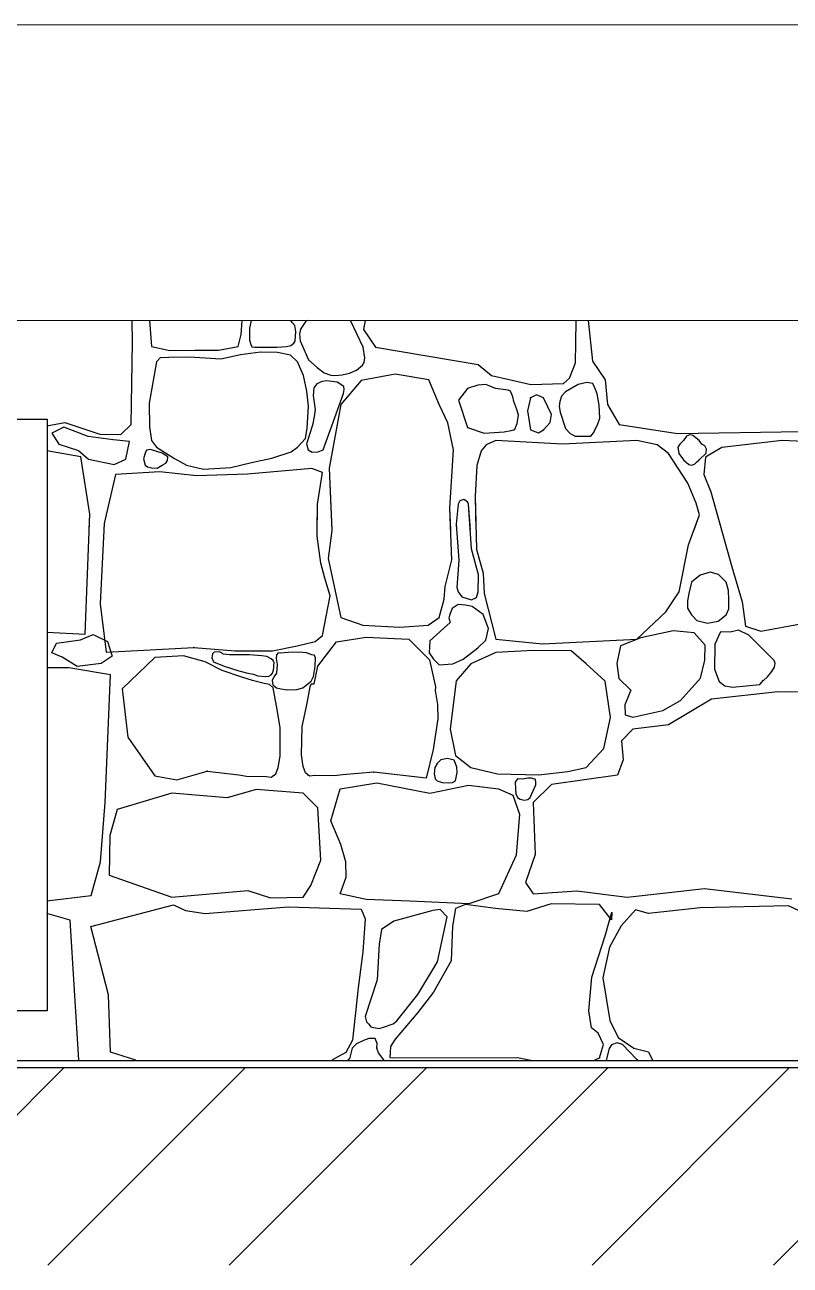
# Model space of a CAD drawing. Header units: feet. Extents: x -10410 to 374725, y -46422 to 88923.
# Drawn here: x 205933 to 206709, y 598 to 1856 of the extents above; entities that cross this region are included whole.
import ezdxf

# ---------------------------------------------------------------- set-up
doc = ezdxf.new("R2010")
doc.units = ezdxf.units.FT
doc.header["$MEASUREMENT"] = 0
for name, color, linetype, lineweight, true_color in [('2D - Общий_Ном._пера__118', 7, 'Continuous', 5, 0x573938), ('Конструктив - Стены Несущие_Ном._пера__87', 7, 'Continuous', 25, 0x6a6a6a), ('Местность - Рельеф_Ном._пера__93', 7, 'Continuous', 25, 0xa2a233)]:
    doc.layers.add(name, color=color, linetype=linetype, lineweight=lineweight, true_color=true_color)
doc.layers.add('Конструктив - Перекрытия_Ном._пера__1', color=7, linetype='Continuous', lineweight=20)

# ---------------------------------------------------------------- blocks, each defined once
blk = doc.blocks.new('*X14')
at = {"layer": 'Конструктив - Стены Несущие_Ном._пера__87', "linetype": 'Continuous'}
for p, q in [((206042, 1534.5), (206041.6, 1556.2)), ((206059.1, 1556.2), (206061.3, 1530)), ((206151.9, 1542), (206153, 1556.2)), ((206160.6, 1548.4), (206160.5, 1536.3)), ((206162.1, 1556.2), (206160.6, 1548.4)), ((206203.8, 1554.3), (206202.5, 1556.2)), ((206206.5, 1551.2), (206203.8, 1554.3)), ((206207.5, 1545.2), (206206.5, 1551.2)), ((206212.3, 1547.7), (206211.1, 1542.3)), ((206217.6, 1555.8), (206212.3, 1547.7)), ((206218.8, 1556.2), (206217.6, 1555.8)), ((206275.7, 1529.2), (206262.9, 1556.2)), ((206277.9, 1556.2), (206276, 1547.1)), ((206491.4, 1533.6), (206491.7, 1556.2)), ((206503.9, 1556.2), (206508.1, 1515.2)), ((206149.1, 1530), (206151.9, 1542)), ((206160.5, 1536.3), (206162, 1532.1)), ((206205.5, 1533.4), (206206.7, 1535.4)), ((206206.7, 1535.4), (206207.5, 1545.2)), ((206211.1, 1542.3), (206212, 1535.6)), ((206212, 1535.6), (206220.3, 1516.4)), ((206276, 1547.1), (206288.2, 1529.3)), ((206040.6, 1451), (206042, 1534.5)), ((206061.3, 1530), (206079.6, 1525.9)), ((206079.6, 1525.9), (206105.1, 1526.2)), ((206105.1, 1526.2), (206129.2, 1526.3)), ((206129.2, 1526.3), (206149.1, 1530)), ((206171.8, 1524.3), (206151.5, 1521.5)), ((206162, 1532.1), (206163, 1529.7)), ((206163, 1529.7), (206166, 1529.2)), ((206166, 1529.2), (206188.6, 1529.2)), ((206188.9, 1524), (206171.8, 1524.3)), ((206188.6, 1529.2), (206197.9, 1530)), ((206202.1, 1521.1), (206188.9, 1524)), ((206197.9, 1530), (206202.3, 1531)), ((206202.3, 1531), (206205.5, 1533.4)), ((206277.4, 1518.3), (206275.7, 1529.2)), ((206288.2, 1529.3), (206392.2, 1511.6)), ((206491, 1513.5), (206491.4, 1533.6)), ((206066.1, 1514.3), (206058.8, 1472.4)), ((206069.8, 1518.5), (206066.1, 1514.3)), ((206078.8, 1518.8), (206069.8, 1518.5)), ((206099.7, 1519.1), (206078.8, 1518.8)), ((206131.5, 1517.1), (206099.7, 1519.1)), ((206151.5, 1521.5), (206131.5, 1517.1)), ((206209.3, 1514.3), (206202.1, 1521.1)), ((206215.1, 1500.6), (206209.3, 1514.3)), ((206220.3, 1516.4), (206229.1, 1508.8)), ((206269, 1506), (206275, 1511)), ((206275, 1511), (206276.8, 1513.6)), ((206276.8, 1513.6), (206277.4, 1518.3)), ((206392.2, 1511.6), (206405.9, 1500.7)), ((206484.9, 1497.7), (206491, 1513.5)), ((206508.1, 1515.2), (206521, 1496.1)), ((206218.5, 1484.6), (206215.1, 1500.6)), ((206229.1, 1508.8), (206236.1, 1503.4)), ((206236.1, 1503.4), (206242.9, 1500.9)), ((206242.9, 1500.9), (206247.1, 1500.6)), ((206247.1, 1500.6), (206254.3, 1501.1)), ((206254.3, 1501.1), (206261.9, 1502.9)), ((206261.9, 1502.9), (206269, 1506)), ((206308.2, 1501.8), (206273.6, 1495.4)), ((206342.4, 1496.3), (206308.2, 1501.8)), ((206405.9, 1500.7), (206423.7, 1496.5)), ((206478.9, 1492.6), (206484.9, 1497.7)), ((206220.4, 1469.4), (206218.5, 1484.6)), ((206225.6, 1487.9), (206224.9, 1480.2)), ((206228.7, 1492.2), (206225.6, 1487.9)), ((206234, 1494.4), (206228.7, 1492.2)), ((206238.7, 1495), (206234, 1494.4)), ((206249.3, 1493.8), (206238.7, 1495)), ((206256.1, 1489.4), (206249.3, 1493.8)), ((206273.6, 1495.4), (206253, 1471.1)), ((206255.9, 1482.3), (206256.3, 1486.5)), ((206256.3, 1486.5), (206256.1, 1489.4)), ((206352.6, 1471.1), (206342.4, 1496.3)), ((206381.6, 1487.2), (206372.4, 1475.5)), ((206392.1, 1490.8), (206381.6, 1487.2)), ((206400.1, 1491.4), (206392.1, 1490.8)), ((206401.8, 1490.6), (206400.1, 1491.4)), ((206409.8, 1487.2), (206401.8, 1490.6)), ((206422.7, 1485.7), (206409.8, 1487.2)), ((206425.1, 1484.5), (206422.7, 1485.7)), ((206423.7, 1496.5), (206445.8, 1491.5)), ((206427.5, 1479), (206425.1, 1484.5)), ((206445.8, 1491.5), (206478.9, 1492.6)), ((206493.6, 1491.4), (206480.9, 1484)), ((206502.3, 1493.4), (206493.6, 1491.4)), ((206508.6, 1492.5), (206502.3, 1493.4)), ((206511.1, 1486.4), (206508.6, 1492.5)), ((206512.9, 1481.8), (206511.1, 1486.4)), ((206521, 1496.1), (206523.5, 1471.1)), ((206058.8, 1472.4), (206059.1, 1448.6)), ((206224.9, 1480.2), (206227.2, 1466.2)), ((206235.2, 1425.3), (206255.9, 1482.3)), ((206372.4, 1475.5), (206381.6, 1447.8)), ((206428.4, 1474.3), (206427.5, 1479)), ((206431.5, 1466.2), (206428.4, 1474.3)), ((206445.5, 1477.8), (206442.2, 1464.6)), ((206451.5, 1481), (206445.5, 1477.8)), ((206458.6, 1477.8), (206451.5, 1481)), ((206466.5, 1460.9), (206458.6, 1477.8)), ((206475.2, 1474.3), (206474.5, 1469.1)), ((206476.8, 1479.7), (206475.2, 1474.3)), ((206480.9, 1484), (206476.8, 1479.7)), ((206515, 1470.5), (206512.9, 1481.8)), ((206218.8, 1447.3), (206220.4, 1469.4)), ((206227.2, 1466.2), (206226.1, 1458.8)), ((206253, 1471.1), (206241.4, 1406.7)), ((206361.7, 1452.5), (206352.6, 1471.1)), ((206433.1, 1460.2), (206431.5, 1466.2)), ((206431.8, 1451.8), (206433.1, 1460.2)), ((206442.2, 1464.6), (206445.5, 1445.6)), ((206465.3, 1453), (206466.5, 1460.9)), ((206474.5, 1469.1), (206475.4, 1463.2)), ((206475.4, 1463.2), (206480.9, 1446.8)), ((206515.5, 1457.2), (206515, 1470.5)), ((206523.5, 1471.1), (206535.1, 1450.8)), ((205955.2, 1449.4), (205973.2, 1453)), ((205972.3, 1448.3), (205960.2, 1442.1)), ((205997, 1438.8), (205972.3, 1448.3)), ((205973.2, 1453), (206008.9, 1441.1)), ((206030.2, 1440.6), (206040.6, 1451)), ((206059.1, 1448.6), (206061.1, 1434.7)), ((206217.2, 1436.8), (206218.8, 1447.3)), ((206224.5, 1450.2), (206218.4, 1431.4)), ((206226.1, 1458.8), (206224.5, 1450.2)), ((206367.4, 1425.3), (206361.7, 1452.5)), ((206381.6, 1447.8), (206398.4, 1442.1)), ((206429.3, 1445.9), (206430.3, 1447.8)), ((206430.3, 1447.8), (206431.8, 1451.8)), ((206458.6, 1445.6), (206465.3, 1453)), ((206480.9, 1446.8), (206485.5, 1441.8)), ((206509.8, 1443.5), (206511.1, 1446.8)), ((206511.1, 1446.8), (206513.3, 1450.6)), ((206513.3, 1450.6), (206515.5, 1457.2)), ((206535.1, 1450.8), (206594.3, 1441.6)), ((205960.2, 1442.1), (205967.3, 1430.9)), ((206022.3, 1435.3), (205997, 1438.8)), ((206008.9, 1441.1), (206030.2, 1440.6)), ((206038.8, 1433.5), (206022.3, 1435.3)), ((206061.1, 1434.7), (206066.1, 1427.8)), ((206209.3, 1427.8), (206217.2, 1436.8)), ((206398.4, 1442.1), (206418.7, 1443.3)), ((206410.3, 1434.7), (206400.4, 1430.2)), ((206477.7, 1431), (206410.3, 1434.7)), ((206418.7, 1443.3), (206425.8, 1444.6)), ((206425.8, 1444.6), (206429.3, 1445.9)), ((206445.5, 1445.6), (206453.3, 1442.3)), ((206453.3, 1442.3), (206458.6, 1445.6)), ((206553.1, 1434.7), (206477.7, 1431)), ((206485.5, 1441.8), (206490.7, 1439)), ((206490.7, 1439), (206498.2, 1438.9)), ((206498.2, 1438.9), (206506.4, 1439.1)), ((206506.4, 1439.1), (206508.1, 1441.1)), ((206508.1, 1441.1), (206509.8, 1443.5)), ((206573.8, 1430.2), (206553.1, 1434.7)), ((206594.3, 1441.6), (206720.4, 1443.6)), ((206600.3, 1434.7), (206596.7, 1431)), ((206603.6, 1438.9), (206600.3, 1434.7)), ((206606.7, 1440.3), (206603.6, 1438.9)), ((206609.9, 1439.6), (206606.7, 1440.3)), ((206616.4, 1434.7), (206609.9, 1439.6)), ((206619.1, 1430.8), (206616.4, 1434.7)), ((206700.6, 1434.7), (206639.4, 1427.5)), ((206809.8, 1429.2), (206700.6, 1434.7)), ((205989.5, 1418.1), (205955.2, 1424.2)), ((205967.3, 1430.9), (205987, 1424.4)), ((205987, 1424.4), (205997.3, 1415.6)), ((206035, 1415.6), (206038.8, 1433.5)), ((206054.6, 1421.7), (206052.9, 1416.1)), ((206056.2, 1424.7), (206054.6, 1421.7)), ((206060.3, 1425.4), (206056.2, 1424.7)), ((206072, 1421.7), (206060.3, 1425.4)), ((206066.1, 1427.8), (206084.4, 1416.3)), ((206077.6, 1418), (206072, 1421.7)), ((206183.2, 1416.8), (206202.7, 1423.1)), ((206202.7, 1423.1), (206209.3, 1427.8)), ((206218.4, 1431.4), (206219.8, 1425)), ((206219.8, 1425), (206224, 1422.7)), ((206224, 1422.7), (206230.2, 1423)), ((206230.2, 1423), (206235.2, 1425.3)), ((206363.7, 1366.1), (206367.4, 1425.3)), ((206395.2, 1424.3), (206391, 1409.4)), ((206400.4, 1430.2), (206395.2, 1424.3)), ((206585.1, 1421.3), (206573.8, 1430.2)), ((206596.7, 1431), (206594.6, 1427.7)), ((206594.6, 1427.7), (206595.7, 1421.5)), ((206616.4, 1414.9), (206623.4, 1421.7)), ((206622, 1429.2), (206619.1, 1430.8)), ((206623.9, 1426), (206622, 1429.2)), ((206639.4, 1427.5), (206622.8, 1417.6)), ((206623.4, 1421.7), (206623.9, 1426)), ((205998.5, 1359.9), (205989.5, 1418.1)), ((205997.3, 1415.6), (206023.2, 1410.3)), ((206023.2, 1410.3), (206035, 1415.6)), ((206052.9, 1416.1), (206054.6, 1409.5)), ((206054.6, 1409.5), (206057, 1407.8)), ((206066.9, 1406.6), (206072, 1409.5)), ((206072, 1409.5), (206075.7, 1411.7)), ((206075.7, 1411.7), (206077.3, 1414.4)), ((206077.3, 1414.4), (206077.6, 1418)), ((206084.4, 1416.3), (206096.7, 1409.5)), ((206096.7, 1409.5), (206113.8, 1405.6)), ((206141.6, 1407.1), (206162.6, 1412.3)), ((206162.6, 1412.3), (206183.2, 1416.8)), ((206391, 1409.4), (206389.2, 1378.2)), ((206604.7, 1391.3), (206585.1, 1421.3)), ((206595.7, 1421.5), (206600.3, 1414.9)), ((206600.3, 1414.9), (206605.8, 1410.4)), ((206605.8, 1410.4), (206608.7, 1409.6)), ((206608.7, 1409.6), (206611.6, 1410.5)), ((206611.6, 1410.5), (206613.7, 1412.6)), ((206613.7, 1412.6), (206616.4, 1414.9)), ((206622.8, 1417.6), (206621.1, 1400)), ((206024.8, 1400.3), (206013.1, 1350.5)), ((206069.6, 1403), (206024.8, 1400.3)), ((206057, 1407.8), (206061, 1406.9)), ((206061, 1406.9), (206066.9, 1406.6)), ((206106.9, 1398.8), (206069.6, 1403)), ((206158.4, 1400.5), (206106.9, 1398.8)), ((206113.8, 1405.6), (206141.6, 1407.1)), ((206223.6, 1406.2), (206158.4, 1400.5)), ((206234.6, 1402.1), (206223.6, 1406.2)), ((206229.5, 1370), (206234.6, 1402.1)), ((206241.4, 1406.7), (206243.8, 1343.5)), ((206621.1, 1400), (206628.1, 1382.4)), ((206613.4, 1371), (206604.7, 1391.3)), ((206373.8, 1373.5), (206371.9, 1370)), ((206377.7, 1374.9), (206373.8, 1373.5)), ((206381.5, 1372.4), (206377.7, 1374.9)), ((206382.5, 1370), (206381.5, 1372.4)), ((206389.2, 1378.2), (206390.5, 1324)), ((206628.1, 1382.4), (206649.5, 1306.6)), ((205993.8, 1238.3), (205998.5, 1359.9)), ((206229, 1337.5), (206229.5, 1370)), ((206365.7, 1313.6), (206363.7, 1366.1)), ((206371.9, 1370), (206370.1, 1349.9)), ((206385.7, 1324.6), (206382.5, 1370)), ((206605.5, 1328.7), (206616.8, 1359.1)), ((206616.8, 1359.1), (206613.4, 1371)), ((206013.1, 1350.5), (206009.2, 1269.1)), ((206370.1, 1349.9), (206372.8, 1313.3)), ((206232.8, 1310.3), (206229, 1337.5)), ((206243.8, 1343.5), (206240.4, 1315)), ((206392.5, 1298.5), (206385.7, 1324.6)), ((206390.5, 1324), (206397.2, 1300.2)), ((206596, 1281.1), (206605.5, 1328.7)), ((206237, 1295.1), (206232.8, 1310.3)), ((206240.4, 1315), (206253, 1255.1)), ((206359, 1286.6), (206365.7, 1313.6)), ((206372.8, 1313.3), (206370.6, 1285.7)), ((206392.4, 1281.1), (206392.5, 1298.5)), ((206397.2, 1300.2), (206398.4, 1279.6)), ((206617.3, 1298.1), (206608.6, 1291)), ((206627.5, 1301), (206617.3, 1298.1)), ((206635.8, 1298.6), (206627.5, 1301)), ((206643.8, 1291), (206635.8, 1298.6)), ((206649.5, 1306.6), (206659.9, 1271)), ((206242.3, 1277.1), (206237, 1295.1)), ((206357.8, 1273.7), (206359, 1286.6)), ((206370.6, 1285.7), (206371.9, 1281.1)), ((206608.6, 1291), (206605.8, 1279.3)), ((206646.1, 1282.4), (206643.8, 1291)), ((206234.6, 1236.8), (206242.3, 1277.1)), ((206352.6, 1255.1), (206357.8, 1273.7)), ((206371.9, 1281.1), (206375.6, 1276)), ((206375.6, 1276), (206385.6, 1272.9)), ((206385.6, 1272.9), (206390.6, 1275.5)), ((206390.6, 1275.5), (206392.4, 1281.1)), ((206398.4, 1279.6), (206410.3, 1233.3)), ((206582.7, 1261), (206596, 1281.1)), ((206604.6, 1272), (206604.5, 1264.6)), ((206605.8, 1279.3), (206604.6, 1272)), ((206646.3, 1273), (206646.1, 1282.4)), ((206646.4, 1264), (206646.3, 1273)), ((206659.9, 1271), (206663.4, 1246.4)), ((206009.2, 1269.1), (206015.2, 1220.1)), ((206364, 1259), (206362.7, 1254.8)), ((206365.9, 1264.4), (206364, 1259)), ((206371.9, 1268.4), (206365.9, 1264.4)), ((206379.3, 1267.5), (206371.9, 1268.4)), ((206386.3, 1266.4), (206379.3, 1267.5)), ((206397.3, 1258.1), (206386.3, 1266.4)), ((206402.7, 1244.1), (206397.3, 1258.1)), ((206553.1, 1233.3), (206582.7, 1261)), ((206604.5, 1264.6), (206608.6, 1257.8)), ((206643.8, 1257.8), (206646.4, 1264)), ((206253, 1255.1), (206275.3, 1247.4)), ((206275.3, 1247.4), (206312.9, 1245.2)), ((206312.9, 1245.2), (206341.7, 1247.4)), ((206341.7, 1247.4), (206352.6, 1255.1)), ((206364, 1249.9), (206343.3, 1231.5)), ((206362.7, 1254.8), (206364, 1249.9)), ((206608.6, 1257.8), (206613.8, 1252.2)), ((206613.8, 1252.2), (206624.9, 1249.5)), ((206624.9, 1249.5), (206635.6, 1251.5)), ((206635.6, 1251.5), (206643.8, 1257.8)), ((206663.4, 1246.4), (206679, 1241.2)), ((206679, 1241.2), (206735.5, 1251.6)), ((205955.2, 1240.2), (205993.8, 1238.3)), ((205989.1, 1232.6), (206002.1, 1238)), ((206002.1, 1238), (206016.6, 1230.8)), ((206227, 1230.8), (206234.6, 1236.8)), ((206248.8, 1230.6), (206278.8, 1235.3)), ((206278.8, 1235.3), (206321.9, 1233.3)), ((206321.9, 1233.3), (206342.8, 1212.3)), ((206399.9, 1232), (206402.7, 1244.1)), ((206410.3, 1233.3), (206457.6, 1228.4)), ((206457.6, 1228.4), (206553.1, 1233.3)), ((206557.2, 1234.5), (206536.6, 1226.4)), ((206590.1, 1241.5), (206557.2, 1234.5)), ((206611.2, 1239.7), (206590.1, 1241.5)), ((206622.3, 1226.9), (206611.2, 1239.7)), ((206637.9, 1240.5), (206632.3, 1228.1)), ((206647.6, 1240.2), (206637.9, 1240.5)), ((206656.3, 1242.4), (206647.6, 1240.2)), ((206666.6, 1237.3), (206656.3, 1242.4)), ((206692.4, 1211.5), (206666.6, 1237.3)), ((205960.2, 1219.2), (205964.9, 1229)), ((205964.9, 1229), (205989.1, 1232.6)), ((206015.2, 1220.1), (206103.9, 1224.6)), ((206016.6, 1230.8), (206021.3, 1216)), ((206103.9, 1224.6), (206146.1, 1221.4)), ((206128.3, 1220.4), (206124.7, 1220.1)), ((206130.9, 1219.9), (206128.3, 1220.4)), ((206146.1, 1221.4), (206183.8, 1221.4)), ((206183.8, 1221.4), (206208.8, 1226.4)), ((206208.8, 1226.4), (206227, 1230.8)), ((206229.9, 1205.9), (206248.8, 1230.6)), ((206343.3, 1231.5), (206342.7, 1219.3)), ((206377.2, 1212.9), (206391.9, 1224.2)), ((206391.9, 1224.2), (206399.9, 1232)), ((206447.9, 1221.7), (206410.3, 1219.7)), ((206486.6, 1221.4), (206447.9, 1221.7)), ((206501.9, 1208), (206486.6, 1221.4)), ((206536.6, 1226.4), (206532.9, 1208.4)), ((206622, 1212), (206622.3, 1226.9)), ((206632.3, 1228.1), (206632, 1202.6)), ((205970.7, 1214.9), (205960.2, 1219.2)), ((205985.9, 1205.5), (205970.7, 1214.9)), ((206010.1, 1208.4), (205985.9, 1205.5)), ((206021.3, 1216), (206010.1, 1208.4)), ((206064.6, 1214.6), (206031.3, 1182.9)), ((206093.7, 1216.2), (206064.6, 1214.6)), ((206115.5, 1210.3), (206093.7, 1216.2)), ((206132.7, 1201.5), (206115.5, 1210.3)), ((206122.9, 1218.1), (206122.3, 1214.1)), ((206122.3, 1214.1), (206124, 1210.3)), ((206124.7, 1220.1), (206122.9, 1218.1)), ((206124, 1210.3), (206134.7, 1205.8)), ((206132.8, 1219), (206130.9, 1219.9)), ((206133.9, 1217.8), (206132.8, 1219)), ((206140.3, 1217.3), (206133.9, 1217.8)), ((206160.2, 1217.4), (206140.3, 1217.3)), ((206173, 1216.2), (206160.2, 1217.4)), ((206178, 1215.4), (206173, 1216.2)), ((206182.6, 1213.2), (206178, 1215.4)), ((206184.4, 1211.5), (206182.6, 1213.2)), ((206185.5, 1209.3), (206184.4, 1211.5)), ((206185.3, 1206.8), (206185.5, 1209.3)), ((206187.7, 1217.4), (206187.4, 1213.6)), ((206187.4, 1213.6), (206188.6, 1207.5)), ((206189.5, 1219.2), (206187.7, 1217.4)), ((206191.7, 1218.9), (206189.5, 1219.2)), ((206199.7, 1219.5), (206191.7, 1218.9)), ((206210.9, 1220), (206199.7, 1219.5)), ((206218.2, 1219.3), (206210.9, 1220)), ((206223.6, 1217.4), (206218.2, 1219.3)), ((206226.1, 1217), (206223.6, 1217.4)), ((206227.3, 1214.4), (206226.1, 1217)), ((206226.9, 1205.4), (206227.3, 1214.4)), ((206342.7, 1219.3), (206347, 1212.7)), ((206342.8, 1212.3), (206349.2, 1184.9)), ((206347, 1212.7), (206352.9, 1207)), ((206352.9, 1207), (206366.7, 1208)), ((206366.7, 1208), (206377.2, 1212.9)), ((206385, 1208), (206369.9, 1191)), ((206410.3, 1219.7), (206385, 1208)), ((206521.2, 1190.7), (206501.9, 1208)), ((206532.9, 1208.4), (206534.9, 1193.4)), ((206617.7, 1193.6), (206622, 1212)), ((206693.4, 1208.9), (206692.4, 1211.5)), ((206692.7, 1204.7), (206693.4, 1208.9)), ((205977.2, 1204.1), (205955.2, 1204.1)), ((206019.7, 1197), (205977.2, 1204.1)), ((206014.1, 1067.4), (206019.7, 1197)), ((206152.7, 1194.7), (206132.7, 1201.5)), ((206134.7, 1205.8), (206149.8, 1201)), ((206149.8, 1201), (206158.8, 1198.6)), ((206158.8, 1198.6), (206164.5, 1197.6)), ((206164.5, 1197.6), (206169.1, 1196.1)), ((206169.1, 1196.1), (206176.6, 1195.4)), ((206176.6, 1195.4), (206180, 1195.7)), ((206180, 1195.7), (206182.6, 1196.9)), ((206182.6, 1196.9), (206183.9, 1198.5)), ((206185.1, 1195.1), (206183.5, 1191.2)), ((206183.9, 1198.5), (206184.4, 1200.8)), ((206184.4, 1200.8), (206185, 1204.2)), ((206185, 1204.2), (206185.3, 1206.8)), ((206188, 1198.6), (206185.1, 1195.1)), ((206188.6, 1207.5), (206188, 1198.6)), ((206222.9, 1190.5), (206225.3, 1195.4)), ((206225.3, 1195.4), (206226.9, 1205.4)), ((206226.1, 1188), (206229.9, 1205.9)), ((206632, 1202.6), (206636.5, 1190.1)), ((206685.7, 1194.9), (206689.9, 1200.5)), ((206689.9, 1200.5), (206692.7, 1204.7)), ((206031.3, 1182.9), (206037.2, 1133.9)), ((206163.7, 1191.3), (206152.7, 1194.7)), ((206175.5, 1188.2), (206163.7, 1191.3)), ((206180.6, 1187.2), (206175.5, 1188.2)), ((206184.6, 1183.9), (206180.6, 1187.2)), ((206183.5, 1191.2), (206184.3, 1186.9)), ((206184.3, 1186.9), (206187.7, 1183.9)), ((206187.7, 1165.5), (206184.6, 1183.9)), ((206187.7, 1183.9), (206192.1, 1182.6)), ((206192.1, 1182.6), (206199.1, 1181.9)), ((206208.4, 1182.1), (206214.5, 1183.9)), ((206214.5, 1183.9), (206222.9, 1190.5)), ((206218.5, 1166.6), (206222, 1184.9)), ((206222, 1184.9), (206223.1, 1187.7)), ((206223.1, 1187.7), (206226.1, 1188)), ((206349.2, 1184.9), (206348.7, 1181.1)), ((206369.9, 1191), (206364, 1141.7)), ((206526.4, 1153.8), (206521.2, 1190.7)), ((206534.9, 1193.4), (206547.2, 1181.3)), ((206597.3, 1170.9), (206617.7, 1193.6)), ((206636.5, 1190.1), (206642.2, 1185.9)), ((206642.2, 1185.9), (206650, 1184.5)), ((206650, 1184.5), (206677.8, 1187.2)), ((206677.8, 1187.2), (206681.6, 1191.4)), ((206681.5, 1191.2), (206685.7, 1194.9)), ((206199.1, 1181.9), (206208.4, 1182.1)), ((206348.7, 1181.1), (206351.1, 1167)), ((206547.2, 1181.3), (206541.1, 1166.7)), ((206579.4, 1160.7), (206597.3, 1170.9)), ((206628.7, 1172.4), (206585.4, 1146.1)), ((206696.1, 1179.8), (206628.7, 1172.4)), ((206727.1, 1179.3), (206696.1, 1179.8)), ((206191.7, 1143.4), (206187.7, 1165.5)), ((206213.9, 1144.6), (206218.5, 1166.6)), ((206351.1, 1167), (206351.3, 1152.2)), ((206541.1, 1166.7), (206541.3, 1156.3)), ((206549.2, 1154.1), (206579.4, 1160.7)), ((206351.3, 1152.2), (206346.8, 1121.3)), ((206519.8, 1122.3), (206526.4, 1153.8)), ((206541.3, 1156.3), (206549.2, 1154.1)), ((206585.4, 1146.1), (206549.2, 1141.9)), ((206037.2, 1133.9), (206064.6, 1094.6)), ((206191.7, 1114.6), (206191.7, 1143.4)), ((206213.1, 1115.7), (206213.9, 1144.6)), ((206364, 1141.7), (206369.2, 1115.2)), ((206549.2, 1141.9), (206537.6, 1130)), ((206346.8, 1121.3), (206339.6, 1092.3)), ((206501.9, 1103), (206519.8, 1122.3)), ((206537.6, 1130), (206539.3, 1110.7)), ((206189.6, 1102.9), (206191.7, 1114.6)), ((206214.8, 1104), (206213.1, 1115.7)), ((206354.5, 1110.6), (206350.6, 1107)), ((206361.2, 1112.1), (206354.5, 1110.6)), ((206367.8, 1110.5), (206361.2, 1112.1)), ((206369.2, 1107), (206367.8, 1110.5)), ((206369.2, 1115.2), (206385, 1103)), ((206539.3, 1110.7), (206533.6, 1095.1)), ((206064.6, 1094.6), (206086.8, 1090.4)), ((206086.8, 1090.4), (206117.7, 1099.2)), ((206117.7, 1099.2), (206149.6, 1095.7)), ((206149.6, 1095.7), (206157.6, 1094.2)), ((206182.6, 1093.3), (206184.6, 1094.6)), ((206184.6, 1094.6), (206187.1, 1096.6)), ((206187.1, 1096.6), (206189.6, 1102.9)), ((206217.1, 1097.7), (206214.8, 1104)), ((206219.6, 1095.6), (206217.1, 1097.7)), ((206221.6, 1094.2), (206219.6, 1095.6)), ((206226.7, 1094.7), (206221.6, 1094.2)), ((206246.6, 1094.5), (206226.7, 1094.7)), ((206254.6, 1095.7), (206246.6, 1094.5)), ((206286.6, 1098.4), (206254.6, 1095.7)), ((206339.6, 1092.3), (206286.6, 1098.4)), ((206348.3, 1102.9), (206347.8, 1096.5)), ((206347.8, 1096.5), (206348.7, 1091.6)), ((206350.6, 1107), (206348.3, 1102.9)), ((206370.7, 1103.2), (206369.2, 1107)), ((206370.1, 1092.7), (206370.9, 1097.9)), ((206370.9, 1097.9), (206370.7, 1103.2)), ((206385, 1103), (206412, 1096.6)), ((206412, 1096.6), (206453.9, 1095.4)), ((206453.9, 1095.4), (206483.3, 1098.8)), ((206533.6, 1095.1), (206466.8, 1085.9)), ((206483.3, 1098.8), (206501.9, 1103)), ((206157.6, 1094.2), (206177.5, 1093.9)), ((206177.5, 1093.9), (206182.6, 1093.3)), ((206252.3, 1081.5), (206289.7, 1087.4)), ((206289.7, 1087.4), (206343.2, 1077)), ((206343.2, 1077), (206382.5, 1085.2)), ((206348.7, 1091.6), (206350.6, 1089.4)), ((206350.6, 1089.4), (206355.9, 1087.6)), ((206355.9, 1087.6), (206362.2, 1087.5)), ((206362.2, 1087.5), (206366.3, 1087.9)), ((206366.3, 1087.9), (206369.2, 1089.4)), ((206369.2, 1089.4), (206370.1, 1092.7)), ((206382.5, 1085.2), (206413, 1081.5)), ((206432.1, 1091.6), (206429.8, 1088.2)), ((206429.8, 1088.2), (206430.1, 1081.5)), ((206437.5, 1091.2), (206432.1, 1091.6)), ((206442.6, 1092.3), (206437.5, 1091.2)), ((206446.7, 1092.1), (206442.6, 1092.3)), ((206444.9, 1072.6), (206450.7, 1085.5)), ((206448, 1091.6), (206446.7, 1092.1)), ((206466.8, 1085.9), (206447.9, 1067.6)), ((206450, 1091.3), (206448, 1091.6)), ((206450.6, 1088.9), (206450, 1091.3)), ((206450.7, 1085.5), (206450.6, 1088.9)), ((206081.8, 1077), (206026.3, 1060.4)), ((206137.8, 1072.3), (206081.8, 1077)), ((206167.3, 1080.5), (206137.8, 1072.3)), ((206214.9, 1077), (206167.3, 1080.5)), ((206229.7, 1062.2), (206214.9, 1077)), ((206243.1, 1048.8), (206252.3, 1081.5)), ((206413, 1081.5), (206427.6, 1074.8)), ((206427.6, 1074.8), (206434.1, 1055.7)), ((206430.1, 1081.5), (206430.6, 1076.3)), ((206430.6, 1076.3), (206432.1, 1072.6)), ((206432.1, 1072.6), (206434.8, 1070.7)), ((206434.8, 1070.7), (206438.9, 1069.8)), ((206438.9, 1069.8), (206442.7, 1070.4)), ((206442.7, 1070.4), (206444.9, 1072.6)), ((206009.4, 1007.3), (206014.1, 1067.4)), ((206026.3, 1060.4), (206018.8, 1034)), ((206232.9, 1008.9), (206229.7, 1062.2)), ((206447.9, 1067.6), (206450.2, 1014.6)), ((206253, 1024.8), (206243.1, 1048.8)), ((206434.1, 1055.7), (206430.8, 1014.1)), ((206018.8, 1034), (206018.3, 993.7)), ((206258.2, 1007.2), (206253, 1024.8)), ((206000, 973.2), (206009.4, 1007.3)), ((206222.8, 983.4), (206232.9, 1008.9)), ((206258.5, 991.8), (206258.2, 1007.2)), ((206430.8, 1014.1), (206413, 974.7)), ((206450.2, 1014.6), (206440.3, 986.4)), ((206018.3, 993.7), (206081.8, 971.5)), ((206214.9, 971.5), (206222.8, 983.4)), ((206252.3, 974.7), (206258.5, 991.8)), ((206440.3, 986.4), (206447.9, 974.7)), ((205955.2, 967.8), (206000, 973.2)), ((206081.8, 971.5), (206158.9, 978.2)), ((206158.9, 978.2), (206181.9, 970.8)), ((206181.9, 970.8), (206214.9, 971.5)), ((206278.8, 969), (206252.3, 974.7)), ((206323.1, 967.3), (206278.8, 969)), ((206413, 974.7), (206383, 964.8)), ((206447.9, 974.7), (206492.3, 978)), ((206492.3, 978), (206543.3, 971.5)), ((206543.3, 971.5), (206621.6, 980.4)), ((206621.6, 980.4), (206710.2, 969.8)), ((205999.7, 941.7), (206083.6, 963.6)), ((206083.6, 963.6), (206095.7, 957.9)), ((206095.7, 957.9), (206115.7, 954.9)), ((206115.7, 954.9), (206199.7, 961.6)), ((206199.7, 961.6), (206273.8, 959.4)), ((206273.8, 959.4), (206277.7, 949.5)), ((206346.4, 957.9), (206306.7, 947.2)), ((206383, 964.8), (206323.1, 967.3)), ((206353.8, 958.9), (206346.4, 957.9)), ((206360.8, 951.5), (206353.8, 958.9)), ((206369.2, 960.1), (206366.4, 942)), ((206379.6, 964.1), (206369.2, 960.1)), ((206409.8, 960.1), (206379.6, 964.1)), ((206441.5, 957.1), (206409.8, 960.1)), ((206466.3, 964.8), (206441.5, 957.1)), ((206515.3, 964.1), (206466.3, 964.8)), ((206527.4, 948.5), (206515.3, 964.1)), ((206521, 932.4), (206527.7, 956.4)), ((206527.7, 956.4), (206527.4, 948.5)), ((206551.7, 958.6), (206537.3, 942.3)), ((206565.1, 954.9), (206551.7, 958.6)), ((206617.3, 960.6), (206565.1, 954.9)), ((206707, 962.8), (206617.3, 960.6)), ((206723.6, 954.9), (206707, 962.8)), ((205978.8, 948), (205955.2, 955)), ((205987.4, 806.2), (205978.8, 948)), ((206277.7, 949.5), (206275.5, 916)), ((206306.7, 947.2), (206294.4, 938.8)), ((206351.1, 905.9), (206360.8, 951.5)), ((206017.4, 872.3), (205999.7, 941.7)), ((206294.4, 938.8), (206291.9, 923.7)), ((206366.4, 942), (206365, 906.9)), ((206507.4, 890.3), (206521, 932.4)), ((206537.3, 942.3), (206525.5, 920.7)), ((206291.9, 923.7), (206289.9, 887.8)), ((206525.5, 920.7), (206518.8, 889.8)), ((206275.5, 916), (206270.5, 879.4)), ((206331, 872.9), (206351.1, 905.9)), ((206365, 906.9), (206346.9, 875.2)), ((206289.9, 887.8), (206277.9, 850.4)), ((206504.4, 856.3), (206507.4, 890.3)), ((206518.8, 889.8), (206525.7, 846.4)), ((206019.7, 814.3), (206017.4, 872.3)), ((206270.5, 879.4), (206264.9, 826.4)), ((206310, 845.9), (206331, 872.9)), ((206346.9, 875.2), (206331, 854.4)), ((206507.1, 839), (206504.4, 856.3)), ((206277.9, 850.4), (206279.2, 845.1)), ((206279.2, 845.1), (206281.2, 843)), ((206281.2, 843), (206283.5, 840)), ((206296.4, 839.7), (206306.1, 843.1)), ((206306.1, 843.1), (206310, 845.9)), ((206331, 854.4), (206308, 827.6)), ((206525.7, 846.4), (206534.1, 829.1)), ((206283.5, 840), (206286.3, 839.4)), ((206286.3, 839.4), (206291.8, 838.4)), ((206291.8, 838.4), (206296.4, 839.7)), ((206514.1, 833.6), (206507.1, 839)), ((206519.3, 822.2), (206514.1, 833.6)), ((206264.9, 826.4), (206258.2, 814)), ((206264.4, 818.4), (206261.9, 807.6)), ((206269, 822.8), (206264.4, 818.4)), ((206276.1, 826), (206269, 822.8)), ((206281.3, 828.2), (206276.1, 826)), ((206287.9, 828.1), (206281.3, 828.2)), ((206290, 823.2), (206287.9, 828.1)), ((206289.7, 818.4), (206290, 823.2)), ((206291.4, 813.5), (206289.7, 818.4)), ((206303.5, 820.1), (206303, 813.8)), ((206308, 827.6), (206303.5, 820.1)), ((206515.3, 808.5), (206519.3, 822.2)), ((206525.1, 817.9), (206522.1, 806.2)), ((206527.3, 821.7), (206525.1, 817.9)), ((206533.3, 823.8), (206527.3, 821.7)), ((206538.5, 822.2), (206533.3, 823.8)), ((206534.1, 829.1), (206550.2, 818.4)), ((206553.1, 806.9), (206538.5, 822.2)), ((206550.2, 818.4), (206565.1, 814.5)), ((206045.2, 806.2), (206019.7, 814.3)), ((206258.2, 814), (206244.1, 806.2)), ((206261.9, 807.6), (206260.2, 806.2)), ((206296.6, 806.6), (206291.4, 813.5)), ((206296.7, 806.2), (206296.6, 806.6)), ((206303, 813.8), (206302.9, 808.9)), ((206302.9, 808.9), (206305.5, 808.5)), ((206305.5, 808.5), (206432.3, 808.8)), ((206432.3, 808.8), (206445.6, 806.2)), ((206510.1, 806.2), (206515.3, 808.5)), ((206554, 806.2), (206553.1, 806.9)), ((206565.1, 814.5), (206569.1, 806.2))]:
    blk.add_line(p, q, dxfattribs=at)
for p in [(206445.5, 1477.8), (206458.6, 1445.6), (206616.4, 1414.9), (206103.9, 1224.6), (206117.7, 1099.2), (206184.6, 1094.6), (206184.6, 1094.6), (206219.6, 1095.6), (206219.6, 1095.6), (206286.6, 1098.4), (206289.7, 818.4), (206515.3, 808.5)]:
    blk.add_point(p, dxfattribs=at)
blk = doc.blocks.new('Штриховка_7', base_point=(0, 0))
at = {"layer": 'Конструктив - Стены Несущие_Ном._пера__87', "linetype": 'Continuous'}
blk.add_blockref('*X14', (0, 0), dxfattribs=at)
blk = doc.blocks.new('*X20')
at = {"layer": 'Конструктив - Стены Несущие_Ном._пера__87', "linetype": 'Continuous'}
for p, q in [((206042, 1534.5), (206041.6, 1556.2)), ((206059.1, 1556.2), (206061.3, 1530)), ((206151.9, 1542), (206153, 1556.2)), ((206160.6, 1548.4), (206160.5, 1536.3)), ((206162.1, 1556.2), (206160.6, 1548.4)), ((206203.8, 1554.3), (206202.5, 1556.2)), ((206206.5, 1551.2), (206203.8, 1554.3)), ((206207.5, 1545.2), (206206.5, 1551.2)), ((206212.3, 1547.7), (206211.1, 1542.3)), ((206217.6, 1555.8), (206212.3, 1547.7)), ((206218.8, 1556.2), (206217.6, 1555.8)), ((206275.7, 1529.2), (206262.9, 1556.2)), ((206277.9, 1556.2), (206276, 1547.1)), ((206491.4, 1533.6), (206491.7, 1556.2)), ((206503.9, 1556.2), (206508.1, 1515.2)), ((206149.1, 1530), (206151.9, 1542)), ((206160.5, 1536.3), (206162, 1532.1)), ((206205.5, 1533.4), (206206.7, 1535.4)), ((206206.7, 1535.4), (206207.5, 1545.2)), ((206211.1, 1542.3), (206212, 1535.6)), ((206212, 1535.6), (206220.3, 1516.4)), ((206276, 1547.1), (206288.2, 1529.3)), ((206040.6, 1451), (206042, 1534.5)), ((206061.3, 1530), (206079.6, 1525.9)), ((206079.6, 1525.9), (206105.1, 1526.2)), ((206105.1, 1526.2), (206129.2, 1526.3)), ((206129.2, 1526.3), (206149.1, 1530)), ((206171.8, 1524.3), (206151.5, 1521.5)), ((206162, 1532.1), (206163, 1529.7)), ((206163, 1529.7), (206166, 1529.2)), ((206166, 1529.2), (206188.6, 1529.2)), ((206188.9, 1524), (206171.8, 1524.3)), ((206188.6, 1529.2), (206197.9, 1530)), ((206202.1, 1521.1), (206188.9, 1524)), ((206197.9, 1530), (206202.3, 1531)), ((206202.3, 1531), (206205.5, 1533.4)), ((206277.4, 1518.3), (206275.7, 1529.2)), ((206288.2, 1529.3), (206392.2, 1511.6)), ((206491, 1513.5), (206491.4, 1533.6)), ((206066.1, 1514.3), (206058.8, 1472.4)), ((206069.8, 1518.5), (206066.1, 1514.3)), ((206078.8, 1518.8), (206069.8, 1518.5)), ((206099.7, 1519.1), (206078.8, 1518.8)), ((206131.5, 1517.1), (206099.7, 1519.1)), ((206151.5, 1521.5), (206131.5, 1517.1)), ((206209.3, 1514.3), (206202.1, 1521.1)), ((206215.1, 1500.6), (206209.3, 1514.3)), ((206220.3, 1516.4), (206229.1, 1508.8)), ((206269, 1506), (206275, 1511)), ((206275, 1511), (206276.8, 1513.6)), ((206276.8, 1513.6), (206277.4, 1518.3)), ((206392.2, 1511.6), (206405.9, 1500.7)), ((206484.9, 1497.7), (206491, 1513.5)), ((206508.1, 1515.2), (206521, 1496.1)), ((206218.5, 1484.6), (206215.1, 1500.6)), ((206229.1, 1508.8), (206236.1, 1503.4)), ((206236.1, 1503.4), (206242.9, 1500.9)), ((206242.9, 1500.9), (206247.1, 1500.6)), ((206247.1, 1500.6), (206254.3, 1501.1)), ((206254.3, 1501.1), (206261.9, 1502.9)), ((206261.9, 1502.9), (206269, 1506)), ((206308.2, 1501.8), (206273.6, 1495.4)), ((206342.4, 1496.3), (206308.2, 1501.8)), ((206405.9, 1500.7), (206423.7, 1496.5)), ((206478.9, 1492.6), (206484.9, 1497.7)), ((206220.4, 1469.4), (206218.5, 1484.6)), ((206225.6, 1487.9), (206224.9, 1480.2)), ((206228.7, 1492.2), (206225.6, 1487.9)), ((206234, 1494.4), (206228.7, 1492.2)), ((206238.7, 1495), (206234, 1494.4)), ((206249.3, 1493.8), (206238.7, 1495)), ((206256.1, 1489.4), (206249.3, 1493.8)), ((206273.6, 1495.4), (206253, 1471.1)), ((206255.9, 1482.3), (206256.3, 1486.5)), ((206256.3, 1486.5), (206256.1, 1489.4)), ((206352.6, 1471.1), (206342.4, 1496.3)), ((206381.6, 1487.2), (206372.4, 1475.5)), ((206392.1, 1490.8), (206381.6, 1487.2)), ((206400.1, 1491.4), (206392.1, 1490.8)), ((206401.8, 1490.6), (206400.1, 1491.4)), ((206409.8, 1487.2), (206401.8, 1490.6)), ((206422.7, 1485.7), (206409.8, 1487.2)), ((206425.1, 1484.5), (206422.7, 1485.7)), ((206423.7, 1496.5), (206445.8, 1491.5)), ((206427.5, 1479), (206425.1, 1484.5)), ((206445.8, 1491.5), (206478.9, 1492.6)), ((206493.6, 1491.4), (206480.9, 1484)), ((206502.3, 1493.4), (206493.6, 1491.4)), ((206508.6, 1492.5), (206502.3, 1493.4)), ((206511.1, 1486.4), (206508.6, 1492.5)), ((206512.9, 1481.8), (206511.1, 1486.4)), ((206521, 1496.1), (206523.5, 1471.1)), ((206058.8, 1472.4), (206059.1, 1448.6)), ((206224.9, 1480.2), (206227.2, 1466.2)), ((206235.2, 1425.3), (206255.9, 1482.3)), ((206372.4, 1475.5), (206381.6, 1447.8)), ((206428.4, 1474.3), (206427.5, 1479)), ((206431.5, 1466.2), (206428.4, 1474.3)), ((206445.5, 1477.8), (206442.2, 1464.6)), ((206451.5, 1481), (206445.5, 1477.8)), ((206458.6, 1477.8), (206451.5, 1481)), ((206466.5, 1460.9), (206458.6, 1477.8)), ((206475.2, 1474.3), (206474.5, 1469.1)), ((206476.8, 1479.7), (206475.2, 1474.3)), ((206480.9, 1484), (206476.8, 1479.7)), ((206515, 1470.5), (206512.9, 1481.8)), ((206218.8, 1447.3), (206220.4, 1469.4)), ((206227.2, 1466.2), (206226.1, 1458.8)), ((206253, 1471.1), (206241.4, 1406.7)), ((206361.7, 1452.5), (206352.6, 1471.1)), ((206433.1, 1460.2), (206431.5, 1466.2)), ((206431.8, 1451.8), (206433.1, 1460.2)), ((206442.2, 1464.6), (206445.5, 1445.6)), ((206465.3, 1453), (206466.5, 1460.9)), ((206474.5, 1469.1), (206475.4, 1463.2)), ((206475.4, 1463.2), (206480.9, 1446.8)), ((206515.5, 1457.2), (206515, 1470.5)), ((206523.5, 1471.1), (206535.1, 1450.8)), ((205955.2, 1449.4), (205973.2, 1453)), ((205972.3, 1448.3), (205960.2, 1442.1)), ((205997, 1438.8), (205972.3, 1448.3)), ((205973.2, 1453), (206008.9, 1441.1)), ((206030.2, 1440.6), (206040.6, 1451)), ((206059.1, 1448.6), (206061.1, 1434.7)), ((206217.2, 1436.8), (206218.8, 1447.3)), ((206224.5, 1450.2), (206218.4, 1431.4)), ((206226.1, 1458.8), (206224.5, 1450.2)), ((206367.4, 1425.3), (206361.7, 1452.5)), ((206381.6, 1447.8), (206398.4, 1442.1)), ((206429.3, 1445.9), (206430.3, 1447.8)), ((206430.3, 1447.8), (206431.8, 1451.8)), ((206458.6, 1445.6), (206465.3, 1453)), ((206480.9, 1446.8), (206485.5, 1441.8)), ((206509.8, 1443.5), (206511.1, 1446.8)), ((206511.1, 1446.8), (206513.3, 1450.6)), ((206513.3, 1450.6), (206515.5, 1457.2)), ((206535.1, 1450.8), (206594.3, 1441.6)), ((205960.2, 1442.1), (205967.3, 1430.9)), ((206022.3, 1435.3), (205997, 1438.8)), ((206008.9, 1441.1), (206030.2, 1440.6)), ((206038.8, 1433.5), (206022.3, 1435.3)), ((206061.1, 1434.7), (206066.1, 1427.8)), ((206209.3, 1427.8), (206217.2, 1436.8)), ((206398.4, 1442.1), (206418.7, 1443.3)), ((206410.3, 1434.7), (206400.4, 1430.2)), ((206477.7, 1431), (206410.3, 1434.7)), ((206418.7, 1443.3), (206425.8, 1444.6)), ((206425.8, 1444.6), (206429.3, 1445.9)), ((206445.5, 1445.6), (206453.3, 1442.3)), ((206453.3, 1442.3), (206458.6, 1445.6)), ((206553.1, 1434.7), (206477.7, 1431)), ((206485.5, 1441.8), (206490.7, 1439)), ((206490.7, 1439), (206498.2, 1438.9)), ((206498.2, 1438.9), (206506.4, 1439.1)), ((206506.4, 1439.1), (206508.1, 1441.1)), ((206508.1, 1441.1), (206509.8, 1443.5)), ((206573.8, 1430.2), (206553.1, 1434.7)), ((206594.3, 1441.6), (206720.4, 1443.6)), ((206600.3, 1434.7), (206596.7, 1431)), ((206603.6, 1438.9), (206600.3, 1434.7)), ((206606.7, 1440.3), (206603.6, 1438.9)), ((206609.9, 1439.6), (206606.7, 1440.3)), ((206616.4, 1434.7), (206609.9, 1439.6)), ((206619.1, 1430.8), (206616.4, 1434.7)), ((206700.6, 1434.7), (206639.4, 1427.5)), ((206809.8, 1429.2), (206700.6, 1434.7)), ((205989.5, 1418.1), (205955.2, 1424.2)), ((205967.3, 1430.9), (205987, 1424.4)), ((205987, 1424.4), (205997.3, 1415.6)), ((206035, 1415.6), (206038.8, 1433.5)), ((206054.6, 1421.7), (206052.9, 1416.1)), ((206056.2, 1424.7), (206054.6, 1421.7)), ((206060.3, 1425.4), (206056.2, 1424.7)), ((206072, 1421.7), (206060.3, 1425.4)), ((206066.1, 1427.8), (206084.4, 1416.3)), ((206077.6, 1418), (206072, 1421.7)), ((206183.2, 1416.8), (206202.7, 1423.1)), ((206202.7, 1423.1), (206209.3, 1427.8)), ((206218.4, 1431.4), (206219.8, 1425)), ((206219.8, 1425), (206224, 1422.7)), ((206224, 1422.7), (206230.2, 1423)), ((206230.2, 1423), (206235.2, 1425.3)), ((206363.7, 1366.1), (206367.4, 1425.3)), ((206395.2, 1424.3), (206391, 1409.4)), ((206400.4, 1430.2), (206395.2, 1424.3)), ((206585.1, 1421.3), (206573.8, 1430.2)), ((206596.7, 1431), (206594.6, 1427.7)), ((206594.6, 1427.7), (206595.7, 1421.5)), ((206616.4, 1414.9), (206623.4, 1421.7)), ((206622, 1429.2), (206619.1, 1430.8)), ((206623.9, 1426), (206622, 1429.2)), ((206639.4, 1427.5), (206622.8, 1417.6)), ((206623.4, 1421.7), (206623.9, 1426)), ((205998.5, 1359.9), (205989.5, 1418.1)), ((205997.3, 1415.6), (206023.2, 1410.3)), ((206023.2, 1410.3), (206035, 1415.6)), ((206052.9, 1416.1), (206054.6, 1409.5)), ((206054.6, 1409.5), (206057, 1407.8)), ((206066.9, 1406.6), (206072, 1409.5)), ((206072, 1409.5), (206075.7, 1411.7)), ((206075.7, 1411.7), (206077.3, 1414.4)), ((206077.3, 1414.4), (206077.6, 1418)), ((206084.4, 1416.3), (206096.7, 1409.5)), ((206096.7, 1409.5), (206113.8, 1405.6)), ((206141.6, 1407.1), (206162.6, 1412.3)), ((206162.6, 1412.3), (206183.2, 1416.8)), ((206391, 1409.4), (206389.2, 1378.2)), ((206604.7, 1391.3), (206585.1, 1421.3)), ((206595.7, 1421.5), (206600.3, 1414.9)), ((206600.3, 1414.9), (206605.8, 1410.4)), ((206605.8, 1410.4), (206608.7, 1409.6)), ((206608.7, 1409.6), (206611.6, 1410.5)), ((206611.6, 1410.5), (206613.7, 1412.6)), ((206613.7, 1412.6), (206616.4, 1414.9)), ((206622.8, 1417.6), (206621.1, 1400)), ((206024.8, 1400.3), (206013.1, 1350.5)), ((206069.6, 1403), (206024.8, 1400.3)), ((206057, 1407.8), (206061, 1406.9)), ((206061, 1406.9), (206066.9, 1406.6)), ((206106.9, 1398.8), (206069.6, 1403)), ((206158.4, 1400.5), (206106.9, 1398.8)), ((206113.8, 1405.6), (206141.6, 1407.1)), ((206223.6, 1406.2), (206158.4, 1400.5)), ((206234.6, 1402.1), (206223.6, 1406.2)), ((206229.5, 1370), (206234.6, 1402.1)), ((206241.4, 1406.7), (206243.8, 1344.1)), ((206621.1, 1400), (206628.1, 1382.4)), ((206613.4, 1371), (206604.7, 1391.3)), ((206373.8, 1373.5), (206371.9, 1370)), ((206377.7, 1374.9), (206373.8, 1373.5)), ((206381.5, 1372.4), (206377.7, 1374.9)), ((206382.5, 1370), (206381.5, 1372.4)), ((206389.2, 1378.2), (206390, 1344.1)), ((206628.1, 1382.4), (206638.9, 1344.1)), ((205997.8, 1344.1), (205998.5, 1359.9)), ((206229.1, 1344.1), (206229.5, 1370)), ((206364.5, 1344.1), (206363.7, 1366.1)), ((206371.9, 1370), (206370.1, 1349.9)), ((206384.4, 1344.1), (206382.5, 1370)), ((206611.2, 1344.1), (206616.8, 1359.1)), ((206616.8, 1359.1), (206613.4, 1371)), ((206013.1, 1350.5), (206012.8, 1344.1)), ((206370.1, 1349.9), (206370.5, 1344.1))]:
    blk.add_line(p, q, dxfattribs=at)
for p in [(206445.5, 1477.8), (206458.6, 1445.6), (206616.4, 1414.9)]:
    blk.add_point(p, dxfattribs=at)
blk = doc.blocks.new('Штриховка_10', base_point=(0, 0))
at = {"layer": 'Конструктив - Стены Несущие_Ном._пера__87', "linetype": 'Continuous'}
blk.add_blockref('*X20', (0, 0), dxfattribs=at)

msp = doc.modelspace()

# ---------------------------------------------------------------- hatches: boundary and pattern name
at = {"layer": '2D - Общий_Ном._пера__118', "linetype": 'Continuous'}
h = msp.add_hatch(dxfattribs=at)
h.set_pattern_fill('ЛИНИИ_НАКЛОННЫЕ__ШАГ_1_5_', color=256, style=0, pattern_type=2)
h.set_pattern_definition([(45, (0, 0), (-91.92388, 91.92388), [])])
h.paths.add_polyline_path([(197003.77443, 598.22003), (197003.77443, 805.87582), (199558.87982, 805.87582), (199558.87982, 798.22003), (221073.1854, 798.22003), (221073.1854, 792.45656), (226154.72566, 792.45656), (226154.72566, 598.22003), (221073.1854, 598.22003), (199558.87982, 598.22003)])

# ---------------------------------------------------------------- linework, layer by layer
at = {"layer": 'Конструктив - Перекрытия_Ном._пера__1', "linetype": 'Continuous'}
for p, q in [((212644.61784, 1856.22002), (203749.67973, 1856.22002)), ((218387.98666, 1556.22003), (203749.67973, 1556.22003)), ((203749.67973, 1556.21998), (212644.61784, 1556.21998))]:
    msp.add_line(p, q, dxfattribs=at)
at = {"layer": 'Конструктив - Стены Несущие_Ном._пера__87', "linetype": 'Continuous'}
for p, q in [((205055.22775, 1456.22003), (205955.22775, 1456.22003)), ((205955.22775, 1456.22003), (205955.22775, 856.22003)), ((205955.22775, 856.22003), (205055.22775, 856.22003))]:
    msp.add_line(p, q, dxfattribs=at)
at = {"layer": 'Местность - Рельеф_Ном._пера__93', "linetype": 'Continuous'}
for p, q in [((198724.25953, 805.87582), (217387.33147, 805.87582)), ((220599.67988, 798.22003), (199688.44429, 798.22003))]:
    msp.add_line(p, q, dxfattribs=at)

# ---------------------------------------------------------------- block references
at = {"layer": 'Конструктив - Стены Несущие_Ном._пера__87', "linetype": 'Continuous'}
for name in ['Штриховка_7', 'Штриховка_10']:
    msp.add_blockref(name, (0, 0), dxfattribs=at)

doc.saveas('drawing.dxf')
